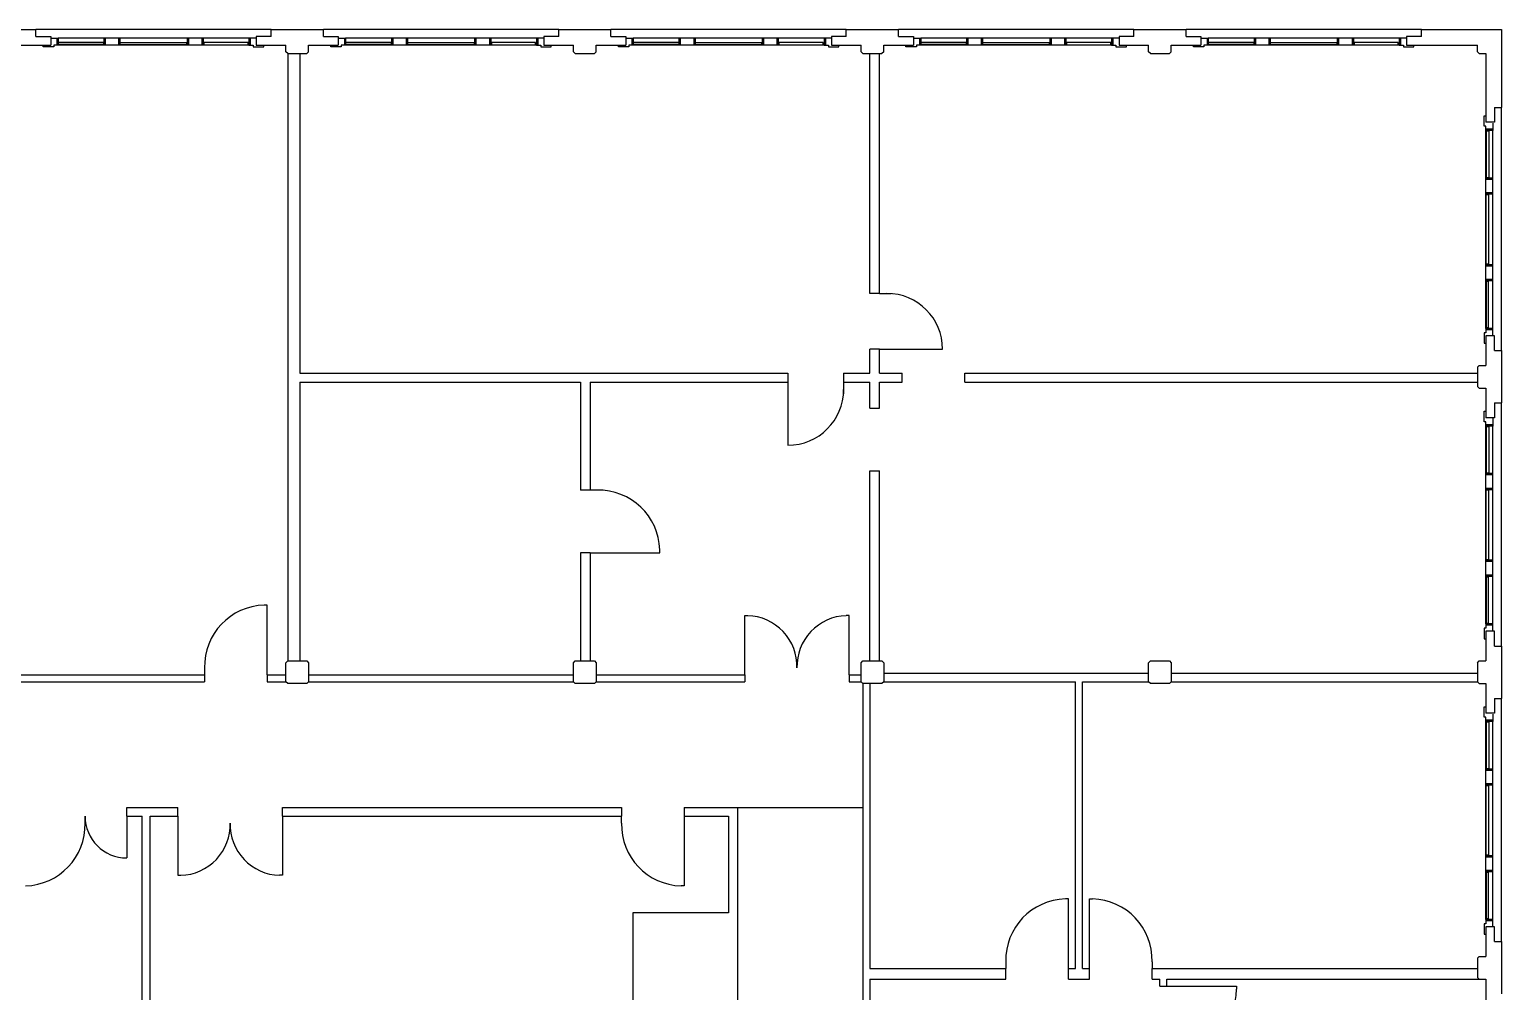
# Model space of a CAD drawing. Header units: inches. Extents: x 370 to 6209, y 2527 to 6927.
# Drawn here: x 5325 to 6169, y 6292 to 6844 of the extents above; entities that cross this region are included whole.
import ezdxf

# ---------------------------------------------------------------- set-up
doc = ezdxf.new("R2010")
doc.units = ezdxf.units.IN
doc.header["$LTSCALE"] = 0.75
doc.header["$MEASUREMENT"] = 0
doc.layers.add('626_FL3$0$A-BLDG-MOOR', color=9, linetype='CONTINUOUS')

msp = doc.modelspace()

# ---------------------------------------------------------------- linework, layer by layer
at = {"layer": '626_FL3$0$A-BLDG-MOOR'}
for p, q in [((5298.4, 6844.22), (5328.4, 6844.22)), ((5463.4, 6844.22), (5328.4, 6844.22)), ((5328.4, 6840.22), (5328.4, 6844.22)), ((5463.4, 6844.22), (5493.4, 6844.22)), ((5463.4, 6840.22), (5463.4, 6844.22)), ((5628.4, 6844.22), (5493.4, 6844.22)), ((5493.4, 6840.22), (5493.4, 6844.22)), ((5628.4, 6844.22), (5658.4, 6844.22)), ((5628.4, 6840.22), (5628.4, 6844.22)), ((5793.4, 6844.22), (5658.4, 6844.22)), ((5658.4, 6840.22), (5658.4, 6844.22)), ((5793.4, 6844.22), (5823.4, 6844.22)), ((5793.4, 6840.22), (5793.4, 6844.22)), ((5958.4, 6844.22), (5823.4, 6844.22)), ((5823.4, 6840.22), (5823.4, 6844.22)), ((5958.4, 6844.22), (5988.4, 6844.22)), ((5958.4, 6840.22), (5958.4, 6844.22)), ((6123.4, 6844.22), (5988.4, 6844.22)), ((5988.4, 6840.22), (5988.4, 6844.22)), ((6123.4, 6844.22), (6169.4, 6844.22)), ((6123.4, 6840.22), (6123.4, 6844.22)), ((6169.4, 6844.22), (6169.4, 6799.47)), ((5319.9, 6835.22), (5336.9, 6835.22)), ((5328.4, 6840.22), (5336.9, 6840.22)), ((5332.65, 6834.22), (5332.65, 6835.22)), ((5338.65, 6834.22), (5332.65, 6834.22)), ((5336.9, 6840.22), (5336.9, 6835.22)), ((5336.9, 6839.22), (5341.15, 6839.22)), ((5338.65, 6835.22), (5338.65, 6834.22)), ((5341.15, 6835.22), (5338.65, 6835.22)), ((5340.4, 6839.22), (5340.4, 6835.22)), ((5450.65, 6839.22), (5341.15, 6839.22)), ((5341.15, 6839.22), (5341.15, 6835.22)), ((5450.65, 6835.22), (5341.15, 6835.22)), ((5341.33, 6835.61), (5341.33, 6836.93)), ((5341.33, 6836.93), (5367.24, 6836.93)), ((5367.24, 6835.61), (5341.33, 6835.61)), ((5367.24, 6836.93), (5367.24, 6835.61)), ((5367.4, 6839.22), (5367.4, 6835.22)), ((5368.15, 6839.22), (5368.15, 6835.22)), ((5375.9, 6839.22), (5375.9, 6835.22)), ((5376.65, 6839.22), (5376.65, 6835.22)), ((5376.79, 6835.46), (5376.79, 6836.78)), ((5376.79, 6836.78), (5414.8, 6836.78)), ((5414.8, 6835.46), (5376.79, 6835.46)), ((5414.8, 6836.78), (5414.8, 6835.46)), ((5415.15, 6839.22), (5415.15, 6835.22)), ((5415.9, 6839.22), (5415.9, 6835.22)), ((5423.65, 6839.22), (5423.65, 6835.22)), ((5424.4, 6839.22), (5424.4, 6835.22)), ((5450.14, 6836.72), (5424.76, 6836.72)), ((5424.76, 6836.72), (5424.76, 6835.39)), ((5424.76, 6835.39), (5450.14, 6835.39)), ((5450.14, 6835.39), (5450.14, 6836.72)), ((5454.9, 6839.22), (5450.65, 6839.22)), ((5450.65, 6839.22), (5450.65, 6835.22)), ((5450.65, 6835.22), (5453.15, 6835.22)), ((5451.4, 6839.22), (5451.4, 6835.22)), ((5453.15, 6835.22), (5453.15, 6834.22)), ((5453.15, 6834.22), (5459.15, 6834.22)), ((5454.9, 6840.22), (5454.9, 6835.22)), ((5463.4, 6840.22), (5454.9, 6840.22)), ((5454.9, 6835.22), (5471.9, 6835.22)), ((5459.15, 6834.22), (5459.15, 6835.22)), ((5471.9, 6831.47), (5471.9, 6835.22)), ((5484.9, 6835.22), (5501.9, 6835.22)), ((5484.9, 6831.47), (5484.9, 6835.22)), ((5493.4, 6840.22), (5501.9, 6840.22)), ((5497.65, 6834.22), (5497.65, 6835.22)), ((5503.65, 6834.22), (5497.65, 6834.22)), ((5501.9, 6840.22), (5501.9, 6835.22)), ((5501.9, 6839.22), (5506.15, 6839.22)), ((5503.65, 6835.22), (5503.65, 6834.22)), ((5506.15, 6835.22), (5503.65, 6835.22)), ((5505.4, 6839.22), (5505.4, 6835.22)), ((5615.65, 6839.22), (5506.15, 6839.22)), ((5506.15, 6839.22), (5506.15, 6835.22)), ((5615.65, 6835.22), (5506.15, 6835.22)), ((5506.33, 6835.61), (5506.33, 6836.93)), ((5506.33, 6836.93), (5532.24, 6836.93)), ((5532.24, 6835.61), (5506.33, 6835.61)), ((5532.24, 6836.93), (5532.24, 6835.61)), ((5532.4, 6839.22), (5532.4, 6835.22)), ((5533.15, 6839.22), (5533.15, 6835.22)), ((5540.9, 6839.22), (5540.9, 6835.22)), ((5541.65, 6839.22), (5541.65, 6835.22)), ((5541.79, 6835.46), (5541.79, 6836.78)), ((5541.79, 6836.78), (5579.8, 6836.78)), ((5579.8, 6835.46), (5541.79, 6835.46)), ((5579.8, 6836.78), (5579.8, 6835.46)), ((5580.15, 6839.22), (5580.15, 6835.22)), ((5580.9, 6839.22), (5580.9, 6835.22)), ((5588.65, 6839.22), (5588.65, 6835.22)), ((5589.4, 6839.22), (5589.4, 6835.22)), ((5615.14, 6836.72), (5589.76, 6836.72)), ((5589.76, 6836.72), (5589.76, 6835.39)), ((5589.76, 6835.39), (5615.14, 6835.39)), ((5615.14, 6835.39), (5615.14, 6836.72)), ((5619.9, 6839.22), (5615.65, 6839.22)), ((5615.65, 6839.22), (5615.65, 6835.22)), ((5615.65, 6835.22), (5618.15, 6835.22)), ((5616.4, 6839.22), (5616.4, 6835.22)), ((5618.15, 6835.22), (5618.15, 6834.22)), ((5618.15, 6834.22), (5624.15, 6834.22)), ((5619.9, 6840.22), (5619.9, 6835.22)), ((5628.4, 6840.22), (5619.9, 6840.22)), ((5619.9, 6835.22), (5636.9, 6835.22)), ((5624.15, 6834.22), (5624.15, 6835.22)), ((5636.9, 6831.47), (5636.9, 6835.22)), ((5649.9, 6835.22), (5666.9, 6835.22)), ((5649.9, 6831.47), (5649.9, 6835.22)), ((5658.4, 6840.22), (5666.9, 6840.22)), ((5662.65, 6834.22), (5662.65, 6835.22)), ((5668.65, 6834.22), (5662.65, 6834.22)), ((5666.9, 6840.22), (5666.9, 6835.22)), ((5666.9, 6839.22), (5671.15, 6839.22)), ((5668.65, 6835.22), (5668.65, 6834.22)), ((5671.15, 6835.22), (5668.65, 6835.22)), ((5670.4, 6839.22), (5670.4, 6835.22)), ((5780.65, 6839.22), (5671.15, 6839.22)), ((5671.15, 6839.22), (5671.15, 6835.22)), ((5780.65, 6835.22), (5671.15, 6835.22)), ((5671.33, 6835.61), (5671.33, 6836.93)), ((5671.33, 6836.93), (5697.24, 6836.93)), ((5697.24, 6835.61), (5671.33, 6835.61)), ((5697.24, 6836.93), (5697.24, 6835.61)), ((5697.4, 6839.22), (5697.4, 6835.22)), ((5698.15, 6839.22), (5698.15, 6835.22)), ((5705.9, 6839.22), (5705.9, 6835.22)), ((5706.65, 6839.22), (5706.65, 6835.22)), ((5706.79, 6835.46), (5706.79, 6836.78)), ((5706.79, 6836.78), (5744.8, 6836.78)), ((5744.8, 6835.46), (5706.79, 6835.46)), ((5744.8, 6836.78), (5744.8, 6835.46)), ((5745.15, 6839.22), (5745.15, 6835.22)), ((5745.9, 6839.22), (5745.9, 6835.22)), ((5753.65, 6839.22), (5753.65, 6835.22)), ((5754.4, 6839.22), (5754.4, 6835.22)), ((5780.14, 6836.72), (5754.76, 6836.72)), ((5754.76, 6836.72), (5754.76, 6835.39)), ((5754.76, 6835.39), (5780.14, 6835.39)), ((5780.14, 6835.39), (5780.14, 6836.72)), ((5784.9, 6839.22), (5780.65, 6839.22)), ((5780.65, 6839.22), (5780.65, 6835.22)), ((5780.65, 6835.22), (5783.15, 6835.22)), ((5781.4, 6839.22), (5781.4, 6835.22)), ((5783.15, 6835.22), (5783.15, 6834.22)), ((5783.15, 6834.22), (5789.15, 6834.22)), ((5784.9, 6840.22), (5784.9, 6835.22)), ((5793.4, 6840.22), (5784.9, 6840.22)), ((5784.9, 6835.22), (5801.9, 6835.22)), ((5789.15, 6834.22), (5789.15, 6835.22)), ((5801.9, 6831.47), (5801.9, 6835.22)), ((5814.9, 6835.22), (5831.9, 6835.22)), ((5814.9, 6831.47), (5814.9, 6835.22)), ((5823.4, 6840.22), (5831.9, 6840.22)), ((5827.65, 6834.22), (5827.65, 6835.22)), ((5833.65, 6834.22), (5827.65, 6834.22)), ((5831.9, 6840.22), (5831.9, 6835.22)), ((5831.9, 6839.22), (5836.15, 6839.22)), ((5833.65, 6835.22), (5833.65, 6834.22)), ((5836.15, 6835.22), (5833.65, 6835.22)), ((5835.4, 6839.22), (5835.4, 6835.22)), ((5945.65, 6839.22), (5836.15, 6839.22)), ((5836.15, 6839.22), (5836.15, 6835.22)), ((5945.65, 6835.22), (5836.15, 6835.22)), ((5836.33, 6835.61), (5836.33, 6836.93)), ((5836.33, 6836.93), (5862.24, 6836.93)), ((5862.24, 6835.61), (5836.33, 6835.61)), ((5862.24, 6836.93), (5862.24, 6835.61)), ((5862.4, 6839.22), (5862.4, 6835.22)), ((5863.15, 6839.22), (5863.15, 6835.22)), ((5870.9, 6839.22), (5870.9, 6835.22)), ((5871.65, 6839.22), (5871.65, 6835.22)), ((5871.79, 6835.46), (5871.79, 6836.78)), ((5871.79, 6836.78), (5909.8, 6836.78)), ((5909.8, 6835.46), (5871.79, 6835.46)), ((5909.8, 6836.78), (5909.8, 6835.46)), ((5910.15, 6839.22), (5910.15, 6835.22)), ((5910.9, 6839.22), (5910.9, 6835.22)), ((5918.65, 6839.22), (5918.65, 6835.22)), ((5919.4, 6839.22), (5919.4, 6835.22)), ((5945.14, 6836.72), (5919.76, 6836.72)), ((5919.76, 6836.72), (5919.76, 6835.39)), ((5919.76, 6835.39), (5945.14, 6835.39)), ((5945.14, 6835.39), (5945.14, 6836.72)), ((5949.9, 6839.22), (5945.65, 6839.22)), ((5945.65, 6839.22), (5945.65, 6835.22)), ((5945.65, 6835.22), (5948.15, 6835.22)), ((5946.4, 6839.22), (5946.4, 6835.22)), ((5948.15, 6835.22), (5948.15, 6834.22)), ((5948.15, 6834.22), (5954.15, 6834.22)), ((5949.9, 6840.22), (5949.9, 6835.22)), ((5958.4, 6840.22), (5949.9, 6840.22)), ((5949.9, 6835.22), (5966.9, 6835.22)), ((5954.15, 6834.22), (5954.15, 6835.22)), ((5966.9, 6831.47), (5966.9, 6835.22)), ((5979.9, 6835.22), (5996.9, 6835.22)), ((5979.9, 6831.47), (5979.9, 6835.22)), ((5988.4, 6840.22), (5996.9, 6840.22)), ((5992.65, 6834.22), (5992.65, 6835.22)), ((5998.65, 6834.22), (5992.65, 6834.22)), ((5996.9, 6840.22), (5996.9, 6835.22)), ((5996.9, 6839.22), (6001.15, 6839.22)), ((5998.65, 6835.22), (5998.65, 6834.22)), ((6001.15, 6835.22), (5998.65, 6835.22)), ((6000.4, 6839.22), (6000.4, 6835.22)), ((6110.65, 6839.22), (6001.15, 6839.22)), ((6001.15, 6839.22), (6001.15, 6835.22)), ((6110.65, 6835.22), (6001.15, 6835.22)), ((6001.33, 6835.61), (6001.33, 6836.93)), ((6001.33, 6836.93), (6027.24, 6836.93)), ((6027.24, 6835.61), (6001.33, 6835.61)), ((6027.24, 6836.93), (6027.24, 6835.61)), ((6027.4, 6839.22), (6027.4, 6835.22)), ((6028.15, 6839.22), (6028.15, 6835.22)), ((6035.9, 6839.22), (6035.9, 6835.22)), ((6036.65, 6839.22), (6036.65, 6835.22)), ((6036.79, 6835.46), (6036.79, 6836.78)), ((6036.79, 6836.78), (6074.8, 6836.78)), ((6074.8, 6835.46), (6036.79, 6835.46)), ((6074.8, 6836.78), (6074.8, 6835.46)), ((6075.15, 6839.22), (6075.15, 6835.22)), ((6075.9, 6839.22), (6075.9, 6835.22)), ((6083.65, 6839.22), (6083.65, 6835.22)), ((6084.4, 6839.22), (6084.4, 6835.22)), ((6110.14, 6836.72), (6084.76, 6836.72)), ((6084.76, 6836.72), (6084.76, 6835.39)), ((6084.76, 6835.39), (6110.14, 6835.39)), ((6110.14, 6835.39), (6110.14, 6836.72)), ((6114.9, 6839.22), (6110.65, 6839.22)), ((6110.65, 6839.22), (6110.65, 6835.22)), ((6110.65, 6835.22), (6113.15, 6835.22)), ((6111.4, 6839.22), (6111.4, 6835.22)), ((6113.15, 6835.22), (6113.15, 6834.22)), ((6113.15, 6834.22), (6119.15, 6834.22)), ((6114.9, 6840.22), (6114.9, 6835.22)), ((6123.4, 6840.22), (6114.9, 6840.22)), ((6114.9, 6835.22), (6155.65, 6835.22)), ((6119.15, 6834.22), (6119.15, 6835.22)), ((6155.65, 6831.47), (6155.65, 6835.22)), ((5472.9, 6830.47), (5471.9, 6831.47)), ((5472.9, 6830.47), (5472.9, 6482.22)), ((5472.9, 6830.47), (5483.9, 6830.47)), ((5479.9, 6830.47), (5479.9, 6646.97)), ((5484.9, 6831.47), (5483.9, 6830.47)), ((5637.9, 6830.47), (5636.9, 6831.47)), ((5637.9, 6830.47), (5648.9, 6830.47)), ((5649.9, 6831.47), (5648.9, 6830.47)), ((5802.9, 6830.47), (5801.9, 6831.47)), ((5802.9, 6830.47), (5813.9, 6830.47)), ((5806.9, 6692.82), (5806.9, 6830.47)), ((5812.4, 6692.82), (5812.4, 6830.47)), ((5814.9, 6831.47), (5813.9, 6830.47)), ((5967.9, 6830.47), (5966.9, 6831.47)), ((5967.9, 6830.47), (5978.9, 6830.47)), ((5979.9, 6831.47), (5978.9, 6830.47)), ((6156.65, 6830.47), (6155.65, 6831.47)), ((6156.65, 6830.47), (6160.4, 6830.47)), ((6160.4, 6830.47), (6160.4, 6790.97)), ((6159.4, 6788.72), (6159.4, 6794.72)), ((6159.4, 6794.72), (6160.4, 6794.72)), ((6165.4, 6799.47), (6169.4, 6799.47)), ((6165.4, 6799.47), (6165.4, 6790.97)), ((6169.4, 6659.97), (6169.4, 6799.47)), ((6160.4, 6788.72), (6159.4, 6788.72)), ((6165.4, 6790.97), (6160.4, 6790.97)), ((6160.4, 6786.22), (6160.4, 6788.72)), ((6164.4, 6786.97), (6160.4, 6786.97)), ((6160.4, 6672.72), (6160.4, 6786.22)), ((6164.4, 6786.22), (6160.4, 6786.22)), ((6160.79, 6786.04), (6162.11, 6786.04)), ((6160.79, 6759.13), (6160.79, 6786.04)), ((6162.11, 6786.04), (6162.11, 6759.13)), ((6164.4, 6790.47), (6164.4, 6786.22)), ((6164.4, 6672.72), (6164.4, 6786.22)), ((6164.4, 6758.97), (6160.4, 6758.97)), ((6164.4, 6758.22), (6160.4, 6758.22)), ((6162.11, 6759.13), (6160.79, 6759.13)), ((6164.4, 6750.47), (6160.4, 6750.47)), ((6164.4, 6749.72), (6160.4, 6749.72)), ((6160.65, 6749.58), (6161.97, 6749.58)), ((6160.65, 6709.57), (6160.65, 6749.58)), ((6161.97, 6749.58), (6161.97, 6709.57)), ((6164.4, 6709.22), (6160.4, 6709.22)), ((6164.4, 6708.47), (6160.4, 6708.47)), ((6161.97, 6709.57), (6160.65, 6709.57)), ((6164.4, 6700.72), (6160.4, 6700.72)), ((6164.4, 6699.97), (6160.4, 6699.97)), ((6161.9, 6699.61), (6160.58, 6699.61)), ((6160.58, 6699.61), (6160.58, 6673.23)), ((6161.9, 6673.23), (6161.9, 6699.61)), ((5812.4, 6692.82), (5806.9, 6692.82)), ((5812.4, 6692.82), (5819.15, 6692.82)), ((6160.58, 6673.23), (6161.9, 6673.23)), ((6159.4, 6670.22), (6159.4, 6664.22)), ((6160.4, 6670.22), (6159.4, 6670.22)), ((6164.4, 6672.72), (6160.4, 6672.72)), ((6160.4, 6672.72), (6160.4, 6670.22)), ((6164.4, 6671.97), (6160.4, 6671.97)), ((6165.4, 6668.47), (6160.4, 6668.47)), ((6160.4, 6668.47), (6160.4, 6651.47)), ((6164.4, 6668.47), (6164.4, 6672.72)), ((6165.4, 6659.97), (6165.4, 6668.47)), ((5806.9, 6646.97), (5806.9, 6660.82)), ((5812.4, 6660.82), (5806.9, 6660.82)), ((5812.4, 6646.97), (5812.4, 6660.82)), ((5812.4, 6660.82), (5848.67, 6660.82)), ((6159.4, 6664.22), (6160.4, 6664.22)), ((6165.4, 6659.97), (6169.4, 6659.97)), ((6169.4, 6659.97), (6169.4, 6629.97)), ((6155.65, 6650.47), (6156.65, 6651.47)), ((6155.65, 6650.47), (6155.65, 6639.47)), ((6156.65, 6651.47), (6160.4, 6651.47)), ((5479.9, 6646.97), (5759.9, 6646.97)), ((5479.9, 6641.97), (5640.9, 6641.97)), ((5479.9, 6641.97), (5479.9, 6482.22)), ((5640.9, 6641.97), (5640.9, 6579.97)), ((5646.4, 6641.97), (5646.4, 6579.97)), ((5646.4, 6641.97), (5759.9, 6641.97)), ((5759.9, 6646.97), (5759.9, 6641.97)), ((5759.9, 6641.97), (5759.9, 6605.7)), ((5791.9, 6646.97), (5791.9, 6641.97)), ((5791.9, 6646.97), (5806.9, 6646.97)), ((5791.9, 6641.97), (5806.9, 6641.97)), ((5791.9, 6641.97), (5791.9, 6635.22)), ((5806.9, 6626.97), (5806.9, 6641.97)), ((5812.4, 6646.97), (5825.4, 6646.97)), ((5812.4, 6641.97), (5825.4, 6641.97)), ((5812.4, 6626.97), (5812.4, 6641.97)), ((5825.4, 6641.97), (5825.4, 6646.97)), ((5861.4, 6646.97), (6155.65, 6646.97)), ((5861.4, 6641.97), (5861.4, 6646.97)), ((5861.4, 6641.97), (6155.65, 6641.97)), ((6156.65, 6638.47), (6155.65, 6639.47)), ((6156.65, 6638.47), (6160.4, 6638.47)), ((6160.4, 6638.47), (6160.4, 6621.47)), ((5806.9, 6626.97), (5812.4, 6626.97)), ((6159.4, 6619.22), (6159.4, 6625.22)), ((6159.4, 6625.22), (6160.4, 6625.22)), ((6165.4, 6629.97), (6169.4, 6629.97)), ((6165.4, 6629.97), (6165.4, 6621.47)), ((6169.4, 6490.47), (6169.4, 6629.97)), ((6160.4, 6619.22), (6159.4, 6619.22)), ((6165.4, 6621.47), (6160.4, 6621.47)), ((6160.4, 6616.72), (6160.4, 6619.22)), ((6164.4, 6617.47), (6160.4, 6617.47)), ((6160.4, 6503.22), (6160.4, 6616.72)), ((6164.4, 6616.72), (6160.4, 6616.72)), ((6160.79, 6616.54), (6162.11, 6616.54)), ((6160.79, 6589.63), (6160.79, 6616.54)), ((6162.11, 6616.54), (6162.11, 6589.63)), ((6164.4, 6620.97), (6164.4, 6616.72)), ((6164.4, 6503.22), (6164.4, 6616.72)), ((5806.9, 6481.97), (5806.9, 6590.97)), ((5806.9, 6590.97), (5812.4, 6590.97)), ((5812.4, 6481.97), (5812.4, 6590.97)), ((6164.4, 6589.47), (6160.4, 6589.47)), ((6164.4, 6588.72), (6160.4, 6588.72)), ((6162.11, 6589.63), (6160.79, 6589.63)), ((6164.4, 6580.97), (6160.4, 6580.97)), ((6164.4, 6580.22), (6160.4, 6580.22)), ((5646.4, 6579.97), (5640.9, 6579.97)), ((5650.4, 6579.95), (5646.4, 6579.95)), ((6160.65, 6580.08), (6161.97, 6580.08)), ((6160.65, 6540.07), (6160.65, 6580.08)), ((6161.97, 6580.08), (6161.97, 6540.07)), ((5646.4, 6543.97), (5640.9, 6543.97)), ((5640.9, 6543.97), (5640.9, 6481.97)), ((5646.4, 6543.97), (5646.4, 6481.97)), ((5646.4, 6543.97), (5686.4, 6543.97)), ((5686.4, 6543.97), (5686.4, 6545.72)), ((6164.4, 6539.72), (6160.4, 6539.72)), ((6164.4, 6538.97), (6160.4, 6538.97)), ((6161.97, 6540.07), (6160.65, 6540.07)), ((6164.4, 6531.22), (6160.4, 6531.22)), ((6164.4, 6530.47), (6160.4, 6530.47)), ((6161.9, 6530.11), (6160.58, 6530.11)), ((6160.58, 6530.11), (6160.58, 6503.73)), ((6161.9, 6503.73), (6161.9, 6530.11)), ((5461.21, 6513.97), (5459.46, 6513.97)), ((5461.21, 6473.97), (5461.21, 6513.97)), ((5735.14, 6473.97), (5735.14, 6507.97)), ((5735.14, 6507.97), (5736.89, 6507.97)), ((5795.11, 6507.97), (5793.36, 6507.97)), ((5795.11, 6473.97), (5795.11, 6507.97)), ((6159.4, 6500.72), (6159.4, 6494.72)), ((6160.4, 6500.72), (6159.4, 6500.72)), ((6164.4, 6503.22), (6160.4, 6503.22)), ((6160.4, 6503.22), (6160.4, 6500.72)), ((6164.4, 6502.47), (6160.4, 6502.47)), ((6165.4, 6498.97), (6160.4, 6498.97)), ((6160.4, 6498.97), (6160.4, 6481.97)), ((6160.58, 6503.73), (6161.9, 6503.73)), ((6164.4, 6498.97), (6164.4, 6503.22)), ((6165.4, 6490.47), (6165.4, 6498.97)), ((6159.4, 6494.72), (6160.4, 6494.72)), ((6165.4, 6490.47), (6169.4, 6490.47)), ((6169.4, 6490.47), (6169.4, 6460.47)), ((5471.9, 6480.97), (5472.9, 6481.97)), ((5471.9, 6469.97), (5471.9, 6480.97)), ((5472.9, 6481.97), (5483.9, 6481.97)), ((5483.9, 6481.97), (5484.9, 6480.97)), ((5484.9, 6480.97), (5484.9, 6469.97)), ((5636.9, 6480.97), (5637.9, 6481.97)), ((5636.9, 6469.97), (5636.9, 6480.97)), ((5637.9, 6481.97), (5648.9, 6481.97)), ((5648.9, 6481.97), (5649.9, 6480.97)), ((5649.9, 6480.97), (5649.9, 6469.97)), ((5801.9, 6480.97), (5802.9, 6481.97)), ((5801.9, 6469.97), (5801.9, 6480.97)), ((5802.9, 6481.97), (5813.9, 6481.97)), ((5813.9, 6481.97), (5814.9, 6480.97)), ((5814.9, 6480.97), (5814.9, 6469.97)), ((5966.9, 6480.97), (5967.9, 6481.97)), ((5966.9, 6469.97), (5966.9, 6480.97)), ((5967.9, 6481.97), (5978.9, 6481.97)), ((5978.9, 6481.97), (5979.9, 6480.97)), ((5979.9, 6480.97), (5979.9, 6469.97)), ((6155.65, 6480.97), (6156.65, 6481.97)), ((6155.65, 6480.97), (6155.65, 6469.97)), ((6156.65, 6481.97), (6160.4, 6481.97)), ((5319.9, 6473.97), (5425.21, 6473.97)), ((5425.21, 6473.97), (5425.21, 6469.97)), ((5425.23, 6477.97), (5425.23, 6473.97)), ((5461.21, 6473.97), (5471.9, 6473.97)), ((5461.21, 6473.97), (5461.21, 6469.97)), ((5484.9, 6473.97), (5636.9, 6473.97)), ((5649.9, 6473.97), (5735.11, 6473.97)), ((5735.11, 6473.97), (5735.11, 6469.97)), ((5795.11, 6473.97), (5795.11, 6469.97)), ((5795.11, 6473.97), (5801.9, 6473.97)), ((5814.9, 6474.97), (5966.9, 6474.97)), ((5979.9, 6474.97), (6155.65, 6474.97)), ((5319.9, 6469.97), (5425.21, 6469.97)), ((5461.21, 6469.97), (5471.9, 6469.97)), ((5472.9, 6468.97), (5471.9, 6469.97)), ((5483.9, 6468.97), (5472.9, 6468.97)), ((5484.9, 6469.97), (5483.9, 6468.97)), ((5484.9, 6469.97), (5636.9, 6469.97)), ((5637.9, 6468.97), (5636.9, 6469.97)), ((5648.9, 6468.97), (5637.9, 6468.97)), ((5649.9, 6469.97), (5648.9, 6468.97)), ((5649.9, 6469.97), (5735.11, 6469.97)), ((5795.11, 6469.97), (5801.9, 6469.97)), ((5802.9, 6468.97), (5801.9, 6469.97)), ((5802.9, 6468.97), (5802.9, 6134.97)), ((5813.9, 6468.97), (5802.9, 6468.97)), ((5806.9, 6468.97), (5806.9, 6305.47)), ((5814.9, 6469.97), (5813.9, 6468.97)), ((5814.9, 6469.97), (5924.9, 6469.97)), ((5924.9, 6305.47), (5924.9, 6469.97)), ((5928.9, 6305.47), (5928.9, 6469.97)), ((5928.9, 6469.97), (5966.9, 6469.97)), ((5967.9, 6468.97), (5966.9, 6469.97)), ((5978.9, 6468.97), (5967.9, 6468.97)), ((5979.9, 6469.97), (5978.9, 6468.97)), ((5979.9, 6469.97), (6155.65, 6469.97)), ((6156.65, 6468.97), (6155.65, 6469.97)), ((6156.65, 6468.97), (6160.4, 6468.97)), ((6160.4, 6468.97), (6160.4, 6451.97)), ((6159.4, 6449.72), (6159.4, 6455.72)), ((6159.4, 6455.72), (6160.4, 6455.72)), ((6165.4, 6460.47), (6169.4, 6460.47)), ((6165.4, 6460.47), (6165.4, 6451.97)), ((6169.4, 6320.97), (6169.4, 6460.47)), ((6160.4, 6449.72), (6159.4, 6449.72)), ((6165.4, 6451.97), (6160.4, 6451.97)), ((6160.4, 6447.22), (6160.4, 6449.72)), ((6164.4, 6447.97), (6160.4, 6447.97)), ((6160.4, 6333.72), (6160.4, 6447.22)), ((6164.4, 6447.22), (6160.4, 6447.22)), ((6160.79, 6447.04), (6162.11, 6447.04)), ((6160.79, 6420.13), (6160.79, 6447.04)), ((6162.11, 6447.04), (6162.11, 6420.13)), ((6164.4, 6451.47), (6164.4, 6447.22)), ((6164.4, 6333.72), (6164.4, 6447.22)), ((6164.4, 6419.97), (6160.4, 6419.97)), ((6162.11, 6420.13), (6160.79, 6420.13)), ((6164.4, 6419.22), (6160.4, 6419.22)), ((6164.4, 6411.47), (6160.4, 6411.47)), ((6164.4, 6410.72), (6160.4, 6410.72)), ((6160.65, 6410.58), (6161.97, 6410.58)), ((6160.65, 6370.57), (6160.65, 6410.58)), ((6161.97, 6410.58), (6161.97, 6370.57)), ((5380.65, 6397.97), (5409.9, 6397.97)), ((5380.65, 6392.97), (5380.65, 6397.97)), ((5409.9, 6392.97), (5409.9, 6397.97)), ((5469.9, 6392.97), (5469.9, 6397.97)), ((5469.9, 6397.97), (5664.45, 6397.97)), ((5664.45, 6397.97), (5664.45, 6392.97)), ((5700.45, 6397.97), (5700.45, 6392.97)), ((5700.45, 6397.97), (5730.9, 6397.97)), ((5730.9, 6397.97), (5730.9, 5774.97)), ((5730.9, 6397.97), (5802.9, 6397.97)), ((5356.63, 6388.97), (5356.63, 6392.97)), ((5380.65, 6392.97), (5389.4, 6392.97)), ((5380.65, 6392.97), (5380.65, 6368.97)), ((5389.4, 6224.97), (5389.4, 6392.97)), ((5393.9, 6229.47), (5393.9, 6392.97)), ((5393.9, 6392.97), (5409.9, 6392.97)), ((5409.92, 6393.01), (5409.92, 6359.01)), ((5469.89, 6393.01), (5469.89, 6359.01)), ((5469.9, 6392.97), (5664.45, 6392.97)), ((5664.47, 6388.97), (5664.47, 6392.97)), ((5700.45, 6392.97), (5725.9, 6392.97)), ((5700.45, 6392.97), (5700.45, 6352.97)), ((5725.9, 6392.97), (5725.9, 6337.47)), ((6164.4, 6370.22), (6160.4, 6370.22)), ((6164.4, 6369.47), (6160.4, 6369.47)), ((6161.97, 6370.57), (6160.65, 6370.57)), ((6164.4, 6361.72), (6160.4, 6361.72)), ((6164.4, 6360.97), (6160.4, 6360.97)), ((6161.9, 6360.61), (6160.58, 6360.61)), ((6160.58, 6360.61), (6160.58, 6334.23)), ((6161.9, 6334.23), (6161.9, 6360.61)), ((5409.92, 6359.01), (5411.67, 6359.01)), ((5469.89, 6359.01), (5468.14, 6359.01)), ((5700.45, 6352.97), (5698.7, 6352.97)), ((5920.9, 6345.47), (5919.15, 6345.47)), ((5920.9, 6305.47), (5920.9, 6345.47)), ((5932.9, 6305.47), (5932.9, 6345.47)), ((5932.9, 6345.47), (5934.65, 6345.47)), ((5725.9, 6337.47), (5670.9, 6337.47)), ((5670.9, 6337.47), (5670.9, 6187.47)), ((6159.4, 6331.22), (6159.4, 6325.22)), ((6160.4, 6331.22), (6159.4, 6331.22)), ((6164.4, 6333.72), (6160.4, 6333.72)), ((6160.4, 6333.72), (6160.4, 6331.22)), ((6164.4, 6332.97), (6160.4, 6332.97)), ((6165.4, 6329.47), (6160.4, 6329.47)), ((6160.4, 6329.47), (6160.4, 6312.47)), ((6160.58, 6334.23), (6161.9, 6334.23)), ((6164.4, 6329.47), (6164.4, 6333.72)), ((6165.4, 6320.97), (6165.4, 6329.47)), ((6159.4, 6325.22), (6160.4, 6325.22)), ((6165.4, 6320.97), (6169.4, 6320.97)), ((6169.4, 6320.97), (6169.4, 6290.97)), ((6155.65, 6311.47), (6156.65, 6312.47)), ((6155.65, 6311.47), (6155.65, 6300.47)), ((6156.65, 6312.47), (6160.4, 6312.47)), ((5806.9, 6305.47), (5884.9, 6305.47)), ((5884.9, 6299.47), (5884.9, 6305.47)), ((5884.92, 6309.47), (5884.92, 6305.47)), ((5920.9, 6305.47), (5924.9, 6305.47)), ((5920.9, 6299.47), (5920.9, 6305.47)), ((5928.9, 6305.47), (5932.9, 6305.47)), ((5932.9, 6299.47), (5932.9, 6305.47)), ((5968.88, 6309.47), (5968.88, 6305.47)), ((5968.9, 6305.47), (6155.65, 6305.47)), ((5968.9, 6299.47), (5968.9, 6305.47)), ((5806.9, 6299.47), (5884.9, 6299.47)), ((5806.9, 6299.47), (5806.9, 6134.97)), ((5920.9, 6299.47), (5932.9, 6299.47)), ((5968.9, 6299.47), (5973.4, 6299.47)), ((5973.4, 6295.47), (5973.4, 6299.47)), ((5973.4, 6295.47), (5977.4, 6295.47)), ((5977.4, 6299.47), (6156.65, 6299.47)), ((5977.4, 6295.47), (5977.4, 6299.47)), ((5977.4, 6295.47), (6017.4, 6295.47)), ((6017.4, 6295.47), (6017.4, 6293.72)), ((6156.65, 6299.47), (6155.65, 6300.47)), ((6156.65, 6299.47), (6160.4, 6299.47)), ((6160.4, 6299.47), (6160.4, 6282.47))]:
    msp.add_line(p, q, dxfattribs=at)
for centre, radius, start, end in [((5816.67, 6660.82), 32, 0, 90), ((5759.9, 6637.7), 32, 270, 0), ((5651.27, 6544.81), 35.15, 1.47968, 91.40946), ((5460.37, 6478.83), 35.15, 91.47968, 181.40946), ((5736.04, 6478.86), 29.1, 358.33525, 88.37749), ((5794.21, 6478.86), 29.1, 91.62251, 181.66475), ((5321.5, 6388.1), 35.15, 271.47968, 1.40946), ((5380.65, 6392.97), 24, 180, 270), ((5410.82, 6388.12), 29.1, 271.62251, 1.66475), ((5468.99, 6388.12), 29.1, 178.33525, 268.37749), ((5699.61, 6388.1), 35.15, 178.59054, 268.52032), ((5920.06, 6310.33), 35.15, 91.47968, 181.40946), ((5933.75, 6310.33), 35.15, 358.59054, 88.52032), ((5982.27, 6294.63), 35.15, 268.59054, 358.52032)]:
    msp.add_arc(centre, radius, start, end, dxfattribs=at)

doc.saveas('drawing.dxf')
